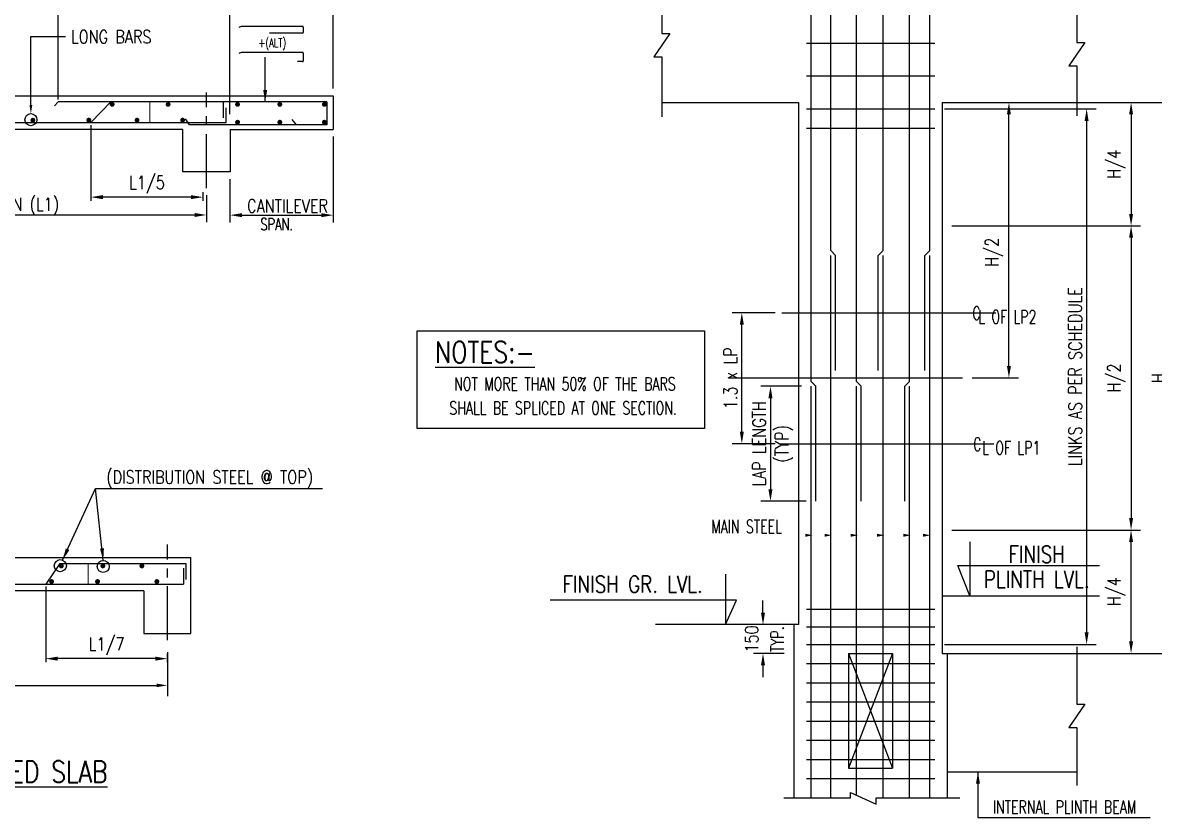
# Model space of a CAD drawing. Extents: x 455722 to 896904, y -439105 to -272741.
# Drawn here: x 584731 to 608365, y -306480 to -289889 of the extents above; entities that cross this region are included whole.
import ezdxf
from ezdxf.enums import TextEntityAlignment as Align
from ezdxf.lldxf.tags import DXFTag

# ---------------------------------------------------------------- set-up
doc = ezdxf.new("R2010")
doc.units = 0
doc.header["$LTSCALE"] = 500
doc.header["$MEASUREMENT"] = 0
doc.linetypes.add('CENTER2', pattern=[1.125, 0.75, -0.125, 0.125, -0.125])
doc.layers.get('DEFPOINTS').update_dxf_attribs({"color": 4})
for name, color, linetype in [('CEN', 8, 'CENTER'), ('CENTERLINE', 8, 'CENTER2'), ('DIM', 5, 'Continuous'), ('DIM1', 5, 'Continuous'), ('dimention', 7, 'Continuous'), ('FOOT', 4, 'Continuous'), ('hat', 8, 'Continuous'), ('LINK', 2, 'Continuous'), ('S-CONCRET LINE', 4, 'Continuous'), ('S-REINFORCEMENT', 6, 'Continuous'), ('S-SCHEDULE', 2, 'Continuous'), ('S-TEXT-1', 4, 'Continuous'), ('S-TITLE', 6, 'Continuous'), ('ST', 6, 'Continuous'), ('TXT1', 2, 'Continuous')]:
    doc.layers.add(name, color=color, linetype=linetype)
doc.layers.add('LINE', color=253, linetype='Continuous', lineweight=18)
doc.styles.add('ROMAND', font='simplex.shx')
doc.styles.add('ROMANS', font='simplex.shx', dxfattribs={"width": 0.8, "height": 275, "bigfont": 'bigfont.shx'})
doc.styles.add('ROMENT', font='simplex.shx', dxfattribs={"bigfont": 'bigfont.shx'})
tags = doc.linetypes.add('CENTER', pattern=[2, 1.25, -0.25, 0.25, -0.25]).pattern_tags.tags
tags[10:11] = [DXFTag(74, 4), DXFTag(75, 0), DXFTag(340, '0'), DXFTag(46, 1.0), DXFTag(50, 0.0), DXFTag(44, 0.0), DXFTag(45, 0.0)]
tags[8:9] = [DXFTag(74, 4), DXFTag(75, 0), DXFTag(340, '0'), DXFTag(46, 1.0), DXFTag(50, 0.0), DXFTag(44, 0.0), DXFTag(45, 0.0)]
tags[6:7] = [DXFTag(74, 4), DXFTag(75, 0), DXFTag(340, '0'), DXFTag(46, 1.0), DXFTag(50, 0.0), DXFTag(44, 0.0), DXFTag(45, 0.0)]
tags[4:5] = [DXFTag(74, 4), DXFTag(75, 0), DXFTag(340, '0'), DXFTag(46, 1.0), DXFTag(50, 0.0), DXFTag(44, 0.0), DXFTag(45, 0.0)]
doc.dimstyles.new('5', dxfattribs={"dimtxt": 250, "dimasz": 250, "dimexe": 60, "dimexo": 60, "dimgap": 150, "dimtad": 1, "dimdec": 0, "dimlfac": 0.2, "dimzin": 0, "dimdsep": 46, "dimtxsty": 'ROMANS', "dimcen": -250, "dimclrd": 5, "dimclre": 5, "dimclrt": 4, "dimadec": 0, "dimazin": 0, "dimtfac": 1, "dimtdec": 0, "dimtix": 1, "dimtofl": 0, "dimtmove": 2, "dimatfit": 3, "dimfxl": 0, "dimtolj": 1, "dimtzin": 0, "dimarcsym": 0})
doc.dimstyles.new('Copy(2) of Standard', dxfattribs={"dimtxt": 300, "dimasz": 250, "dimexe": 75, "dimexo": 50, "dimgap": 50, "dimtad": 1, "dimdec": 0, "dimrnd": 5, "dimzin": 0, "dimdsep": 46, "dimtxsty": 'ROMANS', "dimcen": 0, "dimclrd": 5, "dimclre": 5, "dimclrt": 4, "dimadec": 0, "dimazin": 0, "dimtfac": 1, "dimtdec": 0, "dimtofl": 0, "dimtmove": 0, "dimatfit": 3, "dimfxl": 0, "dimtolj": 1, "dimtzin": 0, "dimarcsym": 0})
doc.dimstyles.new('dim25', dxfattribs={"dimtxt": 250, "dimasz": 250, "dimexe": 200, "dimexo": 200, "dimgap": 100, "dimtad": 1, "dimdec": 0, "dimlfac": 0.25, "dimzin": 0, "dimdsep": 46, "dimtxsty": 'ROMANS', "dimcen": 0, "dimclrd": 5, "dimclre": 5, "dimclrt": 4, "dimadec": 0, "dimazin": 0, "dimtfac": 1, "dimtdec": 0, "dimtix": 1, "dimtofl": 0, "dimtmove": 2, "dimatfit": 3, "dimfxl": 0, "dimtolj": 1, "dimtzin": 0, "dimlwd": -1, "dimlwe": -1, "dimarcsym": 0})
doc.dimstyles.new('INT1', dxfattribs={"dimtxt": 250, "dimasz": 250, "dimexe": 150, "dimexo": 60, "dimgap": 75, "dimtad": 1, "dimdec": 0, "dimzin": 0, "dimdsep": 46, "dimtxsty": 'ROMANS', "dimcen": -250, "dimclrd": 5, "dimclre": 5, "dimclrt": 4, "dimadec": 0, "dimazin": 0, "dimtfac": 1, "dimtdec": 0, "dimtix": 1, "dimtofl": 0, "dimtmove": 2, "dimatfit": 3, "dimfxl": 0, "dimtolj": 1, "dimtzin": 0, "dimarcsym": 0})

# ---------------------------------------------------------------- blocks, each defined once
blk = doc.blocks.new('*D52')
at = {"layer": 'DEFPOINTS', "color": 0}
for p in [(588572, -293343), (578862, -293934), (588572, -293904)]:
    blk.add_point(p, dxfattribs=at)
at = {"layer": 'DIM', "color": 5, "lineweight": -2}
for p, q in [((588572, -293493), (588572, -294054)), ((578862, -293784), (578862, -293754)), ((579112, -293904), (588322, -293904))]:
    blk.add_line(p, q, dxfattribs=at)
at = {"layer": 'DIM', "color": 5}
for points in [[(579112, -293863), (579112, -293946), (578862, -293904)], [(588322, -293863), (588322, -293946), (588572, -293904)]]:
    blk.add_solid(points, dxfattribs=at)
blk = doc.blocks.new('*D58')
at = {"layer": 'DEFPOINTS', "color": 0}
for p in [(591219, -292118), (589061, -293006), (591219, -293908)]:
    blk.add_point(p, dxfattribs=at)
at = {"layer": 'DIM', "color": 5, "lineweight": -2}
for p, q in [((591219, -292268), (591219, -294058)), ((589061, -293156), (589061, -294058)), ((589311, -293908), (590969, -293908))]:
    blk.add_line(p, q, dxfattribs=at)
at = {"layer": 'DIM', "color": 5}
for points in [[(589311, -293866), (589311, -293950), (589061, -293908)], [(590969, -293866), (590969, -293950), (591219, -293908)]]:
    blk.add_solid(points, dxfattribs=at)
at = {"layer": 'DIM', "color": 4, "insert": (590140, -293695), "char_height": 275, "attachment_point": 5, "style": 'ROMANS'}
blk.add_mtext('\\A1;   ', dxfattribs=at)
blk = doc.blocks.new('*D59')
at = {"layer": 'DEFPOINTS', "color": 0}
for p in [(585474, -289309), (585474, -291545), (589061, -291847)]:
    blk.add_point(p, dxfattribs=at)
at = {"layer": 'DIM', "color": 5, "lineweight": -2}
for p, q in [((585474, -291495), (585474, -289234)), ((589061, -291797), (589061, -289234)), ((588811, -289309), (585724, -289309))]:
    blk.add_line(p, q, dxfattribs=at)
at = {"layer": 'DIM', "color": 5}
for points in [[(585724, -289267), (585724, -289351), (585474, -289309)], [(588811, -289267), (588811, -289351), (589061, -289309)]]:
    blk.add_solid(points, dxfattribs=at)
at = {"layer": 'DIM', "color": 4, "insert": (587267, -289122), "char_height": 275, "attachment_point": 5, "style": 'ROMANS'}
blk.add_mtext('\\A1;1.5 x L', dxfattribs=at)
blk = doc.blocks.new('*D60')
at = {"layer": 'DEFPOINTS', "color": 0}
for p in [(589061, -289309), (591219, -289309), (591219, -291416)]:
    blk.add_point(p, dxfattribs=at)
at = {"layer": 'DIM', "color": 5, "lineweight": -2}
for p, q in [((591219, -291266), (591219, -289159)), ((589311, -289309), (590969, -289309))]:
    blk.add_line(p, q, dxfattribs=at)
at = {"layer": 'DIM', "color": 5}
for points in [[(589311, -289267), (589311, -289351), (589061, -289309)], [(590969, -289267), (590969, -289351), (591219, -289309)]]:
    blk.add_solid(points, dxfattribs=at)
at = {"layer": 'DIM', "color": 4, "insert": (590140, -289097), "char_height": 275, "attachment_point": 5, "style": 'ROMANS'}
blk.add_mtext('\\A1;L', dxfattribs=at)
blk = doc.blocks.new('*D66')
at = {"layer": 'DEFPOINTS', "color": 0}
for p in [(585215, -301611), (585215, -303167), (587752, -303011)]:
    blk.add_point(p, dxfattribs=at)
at = {"layer": 'DIM', "color": 5, "lineweight": -2}
for p, q in [((585215, -301661), (585215, -303242)), ((587502, -303167), (585465, -303167)), ((587752, -303061), (587752, -303242))]:
    blk.add_line(p, q, dxfattribs=at)
at = {"layer": 'DIM', "color": 5}
for points in [[(585465, -303125), (585465, -303209), (585215, -303167)], [(587502, -303125), (587502, -303209), (587752, -303167)]]:
    blk.add_solid(points, dxfattribs=at)
at = {"layer": 'DIM', "color": 4, "insert": (586484, -302908), "char_height": 275, "attachment_point": 5, "style": 'ROMANS'}
blk.add_mtext('\\A1;L1/7', dxfattribs=at)
blk = doc.blocks.new('*D89')
at = {"layer": 'DEFPOINTS', "color": 0}
for p in [(600192, -302456), (600775, -302456), (600835, -303056)]:
    blk.add_point(p, dxfattribs=at)
at = {"layer": 'DIM', "color": 5}
for p, q in [((600192, -302206), (600192, -301956)), ((600575, -302456), (599992, -302456)), ((600635, -303056), (599992, -303056)), ((600192, -303306), (600192, -303556))]:
    blk.add_line(p, q, dxfattribs=at)
for points in [[(600150, -302206), (600234, -302206), (600192, -302456)], [(600150, -303306), (600234, -303306), (600192, -303056)]]:
    blk.add_solid(points, dxfattribs=at)
at = {"layer": 'DIM', "color": 4, "insert": (599955, -302756), "char_height": 275, "attachment_point": 5, "rotation": 90, "style": 'ROMANS'}
blk.add_mtext('\\A1;150', dxfattribs=at)
blk = doc.blocks.new('*D98')
at = {"layer": 'DEFPOINTS', "color": 0}
for p in [(599750, -295944), (600643, -295944), (600643, -298680)]:
    blk.add_point(p, dxfattribs=at)
at = {"layer": 'DIM', "color": 5}
for p, q in [((600443, -295944), (599550, -295944)), ((599750, -298430), (599750, -296194)), ((600443, -298680), (599550, -298680))]:
    blk.add_line(p, q, dxfattribs=at)
for points in [[(599709, -296194), (599792, -296194), (599750, -295944)], [(599709, -298430), (599792, -298430), (599750, -298680)]]:
    blk.add_solid(points, dxfattribs=at)
at = {"layer": 'DIM', "color": 4, "insert": (599513, -297312), "char_height": 275, "attachment_point": 5, "rotation": 90, "style": 'ROMANS'}
blk.add_mtext('\\A1;1.3 x LP', dxfattribs=at)
blk = doc.blocks.new('*D100')
at = {"layer": 'DEFPOINTS', "color": 0}
for p in [(604360, -291556), (605328, -291556), (604360, -297306)]:
    blk.add_point(p, dxfattribs=at)
at = {"layer": 'DIM', "color": 5}
for p, q in [((604560, -291556), (605528, -291556)), ((605328, -297056), (605328, -291806)), ((604560, -297306), (605528, -297306))]:
    blk.add_line(p, q, dxfattribs=at)
for points in [[(605286, -291806), (605370, -291806), (605328, -291556)], [(605286, -297056), (605370, -297056), (605328, -297306)]]:
    blk.add_solid(points, dxfattribs=at)
at = {"layer": 'DIM', "color": 4, "insert": (605018, -294681), "char_height": 275, "attachment_point": 5, "rotation": 90, "style": 'ROMANS'}
blk.add_mtext('\\A1;H/2', dxfattribs=at)
blk = doc.blocks.new('*D101')
at = {"layer": 'DEFPOINTS', "color": 0}
for p in [(606690, -291556), (608687, -291556), (606690, -303056)]:
    blk.add_point(p, dxfattribs=at)
at = {"layer": 'DIM', "color": 5}
for p, q in [((606890, -291556), (608887, -291556)), ((608687, -302806), (608687, -291806)), ((606890, -303056), (608887, -303056))]:
    blk.add_line(p, q, dxfattribs=at)
for points in [[(608645, -291806), (608728, -291806), (608687, -291556)], [(608645, -302806), (608728, -302806), (608687, -303056)]]:
    blk.add_solid(points, dxfattribs=at)
at = {"layer": 'DIM', "color": 4, "insert": (608449, -297306), "char_height": 275, "attachment_point": 5, "rotation": 90, "style": 'ROMANS'}
blk.add_mtext('\\A1;H', dxfattribs=at)
blk = doc.blocks.new('*D117')
at = {"layer": 'DEFPOINTS', "color": 0}
for p in [(606136, -291556), (603935, -294131), (607879, -294131)]:
    blk.add_point(p, dxfattribs=at)
at = {"layer": 'DIM', "color": 5}
for p, q in [((606336, -291556), (608079, -291556)), ((607879, -291806), (607879, -293881)), ((604135, -294131), (608079, -294131))]:
    blk.add_line(p, q, dxfattribs=at)
for points in [[(607838, -291806), (607921, -291806), (607879, -291556)], [(607838, -293881), (607921, -293881), (607879, -294131)]]:
    blk.add_solid(points, dxfattribs=at)
at = {"layer": 'DIM', "color": 4, "insert": (607570, -292843), "char_height": 275, "attachment_point": 5, "rotation": 90, "style": 'ROMANS'}
blk.add_mtext('\\A1;H/4', dxfattribs=at)
blk = doc.blocks.new('*D118')
at = {"layer": 'DEFPOINTS', "color": 0}
for p in [(603935, -294131), (603935, -300481), (607879, -300481)]:
    blk.add_point(p, dxfattribs=at)
at = {"layer": 'DIM', "color": 5}
for p, q in [((604135, -294131), (608079, -294131)), ((607879, -294381), (607879, -300231)), ((604135, -300481), (608079, -300481))]:
    blk.add_line(p, q, dxfattribs=at)
for points in [[(607838, -294381), (607921, -294381), (607879, -294131)], [(607838, -300231), (607921, -300231), (607879, -300481)]]:
    blk.add_solid(points, dxfattribs=at)
at = {"layer": 'DIM', "color": 4, "insert": (607570, -297306), "char_height": 275, "attachment_point": 5, "rotation": 90, "style": 'ROMANS'}
blk.add_mtext('\\A1;H/2', dxfattribs=at)
blk = doc.blocks.new('*D168')
at = {"layer": 'DEFPOINTS', "color": 0}
for p in [(586156, -291976), (586156, -293532), (588497, -293376)]:
    blk.add_point(p, dxfattribs=at)
at = {"layer": 'DIM', "color": 5, "lineweight": -2}
for p, q in [((586156, -292026), (586156, -293607)), ((588247, -293532), (586406, -293532)), ((588497, -293426), (588497, -293607))]:
    blk.add_line(p, q, dxfattribs=at)
at = {"layer": 'DIM', "color": 5}
for points in [[(586406, -293490), (586406, -293573), (586156, -293532)], [(588247, -293490), (588247, -293573), (588497, -293532)]]:
    blk.add_solid(points, dxfattribs=at)
at = {"layer": 'DIM', "color": 4, "insert": (587327, -293272), "char_height": 275, "attachment_point": 5, "style": 'ROMANS'}
blk.add_mtext('\\A1;L1/5', dxfattribs=at)
blk = doc.blocks.new('*D172')
at = {"layer": 'DEFPOINTS', "color": 0}
for p in [(603783, -291689), (603783, -302869), (606951, -302869)]:
    blk.add_point(p, dxfattribs=at)
at = {"layer": 'DIM', "color": 5}
for p, q in [((603983, -291689), (607151, -291689)), ((606951, -291939), (606951, -302619)), ((603983, -302869), (607151, -302869))]:
    blk.add_line(p, q, dxfattribs=at)
for points in [[(606909, -291939), (606992, -291939), (606951, -291689)], [(606909, -302619), (606992, -302619), (606951, -302869)]]:
    blk.add_solid(points, dxfattribs=at)
at = {"layer": 'DIM', "color": 4, "insert": (606713, -297279), "char_height": 275, "attachment_point": 5, "rotation": 90, "style": 'ROMANS'}
blk.add_mtext('\\A1;LINKS AS PER SCHEDULE', dxfattribs=at)
blk = doc.blocks.new('*D174')
at = {"layer": 'DEFPOINTS', "color": 0}
for p in [(601195, -297480), (600348, -299880), (601295, -299880)]:
    blk.add_point(p, dxfattribs=at)
at = {"layer": 'DIM', "color": 5}
for p, q in [((600995, -297480), (600148, -297480)), ((600348, -297730), (600348, -299630)), ((601095, -299880), (600148, -299880))]:
    blk.add_line(p, q, dxfattribs=at)
for points in [[(600306, -297730), (600390, -297730), (600348, -297480)], [(600306, -299630), (600390, -299630), (600348, -299880)]]:
    blk.add_solid(points, dxfattribs=at)
at = {"layer": 'DIM', "color": 4, "char_height": 275, "rotation": 90, "style": 'ROMANS'}
for s, insert, attachment_point in [('\\A1;LAP LENGTH', (600248, -298680), 8), ('\\A1;(TYP)', (600448, -298680), 2)]:
    blk.add_mtext(s, dxfattribs=dict(at, insert=insert, attachment_point=attachment_point))
blk = doc.blocks.new('*D219')
at = {"layer": 'DEFPOINTS', "color": 0}
for p in [(603935, -300481), (607879, -300481), (606136, -303056)]:
    blk.add_point(p, dxfattribs=at)
at = {"layer": 'DIM', "color": 5}
for p, q in [((604135, -300481), (608079, -300481)), ((607879, -302806), (607879, -300731)), ((606336, -303056), (608079, -303056))]:
    blk.add_line(p, q, dxfattribs=at)
for points in [[(607838, -300731), (607921, -300731), (607879, -300481)], [(607838, -302806), (607921, -302806), (607879, -303056)]]:
    blk.add_solid(points, dxfattribs=at)
at = {"layer": 'DIM', "color": 4, "insert": (607570, -301768), "char_height": 275, "attachment_point": 5, "rotation": 90, "style": 'ROMANS'}
blk.add_mtext('\\A1;H/4', dxfattribs=at)

msp = doc.modelspace()

# ---------------------------------------------------------------- linework, layer by layer
at = {"layer": 'CEN'}
for p, q in [((600585.875, -295944.295), (605055.875, -295944.295)), ((599482.075, -297305.848), (604360.437, -297305.848)), ((600543.049, -298679.693), (605013.049, -298679.693))]:
    msp.add_line(p, q, dxfattribs=at)
at = {"layer": 'CENTERLINE', "ltscale": 3}
for p, q in [((588571.883, -293342.954), (588571.883, -291345.672)), ((587752.545, -302781.839), (587752.545, -300784.557))]:
    msp.add_line(p, q, dxfattribs=at)
at = {"layer": 'DIM'}
for p, q in [((584903.537, -291608.407), (584903.537, -290176.41)), ((587752.545, -303029.416), (587752.545, -303950.596)), ((601975.049, -303055.848), (602895.049, -305455.848)), ((602895.049, -303055.848), (601975.049, -305455.848)), ((574597.807, -303724.68), (587526.617, -303724.68))]:
    msp.add_line(p, q, dxfattribs=at)
at = {"layer": 'DIM', "color": 5}
msp.add_line((584903.537, -290176.41), (585623.776, -290176.41), dxfattribs=at)
at = {"layer": 'DIM', "color": 3, "linetype": 'Continuous'}
for p, q in [((603935.049, -301855.848), (607217.881, -301855.848)), ((600935.049, -302455.848), (597947.077, -302455.848))]:
    msp.add_line(p, q, dxfattribs=at)
at = {"layer": 'DIM', "color": 8}
for points in [[(598077.952, -288923.227), (598077.952, -290112.439), (598244.316, -290112.439), (597911.587, -290599.256), (598077.952, -290599.256), (598077.952, -291856.272)], [(606746.236, -288942.887), (606746.236, -290300.85), (606912.601, -290300.85), (606579.872, -290787.667), (606746.236, -290787.667), (606746.236, -291834.804)], [(606746.236, -302922.073), (606746.236, -304117.349), (606912.601, -304117.349), (606579.872, -304604.166), (606746.236, -304604.166), (606746.236, -305813.989)]]:
    msp.add_lwpolyline(points, dxfattribs=at)
at = {"layer": 'DIM', "flags": 128}
for points in [[(601078.906, -300590.768, 61.213, 0, 0), (601231.836, -300590.768, 0, 0, 0), (598955.556, -300590.768, 0, 0, 0)], [(601479.406, -300590.768, 61.213, 0, 0), (601632.336, -300590.768, 0, 0, 0), (599873.056, -300590.768, 0, 0, 0)], [(602025.504, -300590.768, 61.213, 0, 0), (602178.434, -300590.768, 0, 0, 0), (600419.154, -300590.768, 0, 0, 0)], [(602576.346, -300590.768, 61.213, 0, 0), (602729.276, -300590.768, 0, 0, 0), (600813.996, -300590.768, 0, 0, 0)], [(603124.717, -300590.768, 61.213, 0, 0), (603277.647, -300590.768, 0, 0, 0), (601362.367, -300590.768, 0, 0, 0)], [(603535.996, -300590.768, 61.213, 0, 0), (603688.926, -300590.768, 0, 0, 0), (601773.646, -300590.768, 0, 0, 0)]]:
    msp.add_lwpolyline(points, format="xyseb", dxfattribs=at)
at = {"layer": 'DIM'}
msp.add_solid([(587526.617, -303687.018), (587526.617, -303762.328), (587752.545, -303724.68)], dxfattribs=at)
at = {"layer": 'DIM1'}
msp.add_lwpolyline([(600630.049, -306072.525), (602019.549, -306072.525), (602019.549, -305961.525), (602558.549, -306205.025), (602558.549, -306074.525), (604300.049, -306074.525)], dxfattribs=at)
at = {"layer": 'dimention', "color": 5}
msp.add_solid([(584933.583, -291608.407), (584873.493, -291608.407), (584903.537, -291788.666)], dxfattribs=at)
at = {"layer": 'FOOT', "linetype": 'Continuous'}
msp.add_lwpolyline([(592968.452, -296323.563), (598967.327, -296323.563), (598967.327, -298364.147), (592968.452, -298364.147)], close=True, dxfattribs=at)
at = {"layer": 'hat'}
for centre in [(584903.537, -291915.103), (585517.209, -301226.425), (586414.121, -301240.81)]:
    msp.add_circle(centre, 126.431, dxfattribs=at)
at = {"layer": 'LINE'}
for p, q in [((587389.304, -291544.632), (587389.304, -291976.041)), ((586096.667, -301180.017), (586096.667, -301611.426))]:
    msp.add_line(p, q, dxfattribs=at)
at = {"layer": 'LINK'}
for p, q in [((601102.312, -290314.685), (603782.858, -290314.685)), ((601102.312, -291000.685), (603782.858, -291000.685)), ((601102.312, -291689.232), (603782.858, -291689.232)), ((601102.312, -292089.232), (603782.858, -292089.232)), ((601102.312, -302132.36), (603782.858, -302132.36)), ((601102.312, -302500.685), (603782.858, -302500.685)), ((601102.312, -302869.01), (603782.858, -302869.01)), ((601102.312, -303269.01), (603782.858, -303269.01)), ((601102.312, -303669.01), (603782.858, -303669.01)), ((601102.312, -304069.01), (603782.858, -304069.01)), ((601102.312, -304469.01), (603782.858, -304469.01)), ((601102.312, -304869.01), (603782.858, -304869.01)), ((601102.312, -305269.01), (603782.858, -305269.01)), ((601102.312, -305669.01), (603782.858, -305669.01))]:
    msp.add_line(p, q, dxfattribs=at)
at = {"layer": 'S-CONCRET LINE', "color": 130}
for p, q in [((584193.825, -291416.332), (591218.576, -291416.332)), ((591218.576, -291416.332), (591218.576, -292117.647)), ((588078.873, -292117.647), (584193.825, -292117.647)), ((588078.873, -293005.976), (588078.873, -292117.647)), ((589061.376, -292117.647), (589061.376, -293005.976)), ((589061.376, -292117.647), (591218.576, -292117.647)), ((589061.376, -293005.976), (588078.873, -293005.976)), ((573880.624, -301051.717), (588243.376, -301051.717)), ((588243.376, -302641.36), (588243.376, -301051.717)), ((587260.874, -301753.032), (574863.126, -301753.032)), ((587260.874, -301753.032), (587260.874, -302641.36)), ((587260.874, -302641.36), (588243.376, -302641.36))]:
    msp.add_line(p, q, dxfattribs=at)
at = {"layer": 'S-CONCRET LINE', "color": 130, "linetype": 'Continuous'}
for p, q in [((598077.952, -291555.848), (600935.049, -291555.848)), ((600935.049, -291555.848), (600935.049, -302455.848)), ((603935.049, -291555.848), (603935.049, -303055.848)), ((603935.049, -291555.848), (606746.236, -291555.848)), ((600835.049, -302455.848), (600835.049, -306072.525)), ((601975.049, -303055.848), (602895.049, -303055.848)), ((601975.049, -303055.848), (601975.049, -305455.848)), ((602895.049, -303055.848), (602895.049, -305455.848)), ((603935.049, -303055.848), (606746.236, -303055.848)), ((604035.049, -303055.848), (604035.049, -306074.525)), ((601975.049, -305455.848), (602895.049, -305455.848)), ((604035.049, -305528.025), (606746.236, -305528.025))]:
    msp.add_line(p, q, dxfattribs=at)
at = {"layer": 'S-REINFORCEMENT'}
for p, q in [((601606.825, -294647.877), (601606.825, -282330.848)), ((602700.069, -294647.877), (602700.069, -282330.848)), ((603675.049, -294647.877), (603675.049, -282330.848)), ((601195.049, -297379.693), (601195.049, -284863.127)), ((602145.243, -297379.693), (602145.243, -284863.127)), ((603252.68, -297379.693), (603252.68, -284863.127)), ((589293.858, -289966.548), (589244.086, -289989.21)), ((590575.782, -289966.548), (589293.858, -289966.548)), ((590590.707, -289981.485), (590590.707, -290093.166)), ((590575.782, -290108.103), (589888.817, -290108.103)), ((589293.858, -290509.489), (589244.086, -290532.161)), ((590575.782, -290509.489), (589293.858, -290509.489)), ((590586.34, -290701.175), (590467.778, -290701.175)), ((590590.707, -290524.423), (590590.707, -290690.617)), ((585473.592, -291544.632), (585397.507, -291626.157)), ((589913.879, -291544.632), (585473.592, -291544.632)), ((586155.798, -291976.041), (586575.969, -291544.632)), ((591083.235, -291544.632), (586559.315, -291544.632)), ((588923.946, -291878.15), (588923.946, -291544.632)), ((591083.235, -291544.632), (591083.235, -292018.877)), ((588978.935, -291976.041), (588978.935, -291665.447)), ((584193.825, -291976.041), (588978.935, -291976.041)), ((588214.365, -292018.877), (588131.565, -291897.077)), ((591083.235, -292018.877), (588214.365, -292018.877)), ((590451.557, -292018.877), (590360.814, -291907.991)), ((601706.825, -294747.877), (601606.825, -294647.877)), ((602600.069, -294747.877), (602700.069, -294647.877)), ((603575.049, -294747.877), (603675.049, -294647.877)), ((601606.825, -306072.525), (601606.825, -294747.877)), ((601706.825, -297147.877), (601706.825, -294747.877)), ((602600.069, -297147.877), (602600.069, -294747.877)), ((602700.069, -306074.525), (602700.069, -294747.877)), ((603575.049, -297147.877), (603575.049, -294747.877)), ((603675.049, -306074.525), (603675.049, -294747.877)), ((601295.049, -297479.693), (601195.049, -297379.693)), ((601195.049, -306072.525), (601195.049, -297479.693)), ((601295.049, -299879.693), (601295.049, -297479.693)), ((602245.243, -297479.693), (602145.243, -297379.693)), ((602145.243, -306018.309), (602145.243, -297479.693)), ((602245.243, -299879.693), (602245.243, -297479.693)), ((603152.68, -297479.693), (603252.68, -297379.693)), ((603152.68, -299879.693), (603152.68, -297479.693)), ((603252.68, -306074.525), (603252.68, -297479.693)), ((585505.884, -301180.017), (585215.187, -301611.426)), ((585505.884, -301180.017), (588141.768, -301180.017)), ((588089.481, -301276.53), (588089.481, -301611.426)), ((588141.768, -301180.017), (588141.768, -301514.908)), ((574034.519, -301611.426), (588089.481, -301611.426)), ((602700.069, -306074.525), (602700.069, -303155.019))]:
    msp.add_line(p, q, dxfattribs=at)
at = {"layer": 'S-REINFORCEMENT', "const_width": 50.698}
for points in [[(586625.879, -291595.277, -1), (586575.179, -291595.277, -1)], [(587793.749, -291595.706, -1), (587743.057, -291595.706, -1)], [(589193.321, -291595.657, -1), (589244.016, -291595.657, -1)], [(590076.57, -291595.657, -1), (590127.265, -291595.657, -1)], [(591007.095, -291595.657, -1), (591057.79, -291595.657, -1)], [(584919.054, -291925.056, 1), (584969.746, -291925.056, 1)], [(586087.808, -291924.601, 1), (586138.5, -291924.601, 1)], [(587094.751, -291925.077, 1), (587145.454, -291925.077, 1)], [(588045.914, -291925.12, 1), (588096.605, -291925.12, 1)], [(589193.321, -291967.853, 1), (589244.016, -291967.853, 1)], [(590076.57, -291967.853, 1), (590127.265, -291967.853, 1)], [(591007.095, -291967.853, 1), (591057.79, -291967.853, 1)]]:
    msp.add_lwpolyline(points, format="xyb", close=True, dxfattribs=at)
at = {"layer": 'S-REINFORCEMENT', "const_width": 50.698, "elevation": 0}
for points in [[(585513.135, -301231.727, 1), (585563.836, -301231.727, 1)], [(586380.286, -301231.227, 1), (586430.977, -301231.227, 1)], [(587195.699, -301231.227, 1), (587246.391, -301231.227, 1)], [(585309.939, -301557.059, 1), (585360.63, -301557.059, 1)], [(586269.583, -301557.059, 1), (586320.284, -301557.059, 1)], [(587508.553, -301557.059, 1), (587559.245, -301557.059, 1)]]:
    msp.add_lwpolyline(points, format="xyb", close=True, dxfattribs=at)
at = {"layer": 'ST'}
for centre, start, end in [((590575.782, -289981.485), 0, 90), ((590575.782, -290093.166), 270, 0), ((590575.782, -290524.423), 0, 90), ((590575.782, -290690.617), 270, 0)]:
    msp.add_arc(centre, 14.932, start, end, dxfattribs=at)
at = {"layer": 'TXT1'}
for points in [[(604508.742, -300728.601), (604508.742, -301855.848), (604263.196, -301219.125), (607220.563, -301219.125)], [(599410.601, -301405.276), (599410.601, -302455.848), (599640.205, -301947.042), (595745.06, -301947.042)]]:
    msp.add_lwpolyline(points, dxfattribs=at)

# ---------------------------------------------------------------- texts
at = {"layer": 'S-SCHEDULE', "color": 4, "style": 'ROMANS', "width": 0.7}
msp.add_text('+(ALT)', height=183.3333, dxfattribs=at).set_placement((589946.196, -290322.093), align=Align.MIDDLE)
msp.add_text(' SPAN. ', height=250, dxfattribs=at).set_placement((589575.509, -294097.068), align=Align.MIDDLE_LEFT)
at = {"layer": 'S-TEXT-1', "linetype": 'ByBlock', "style": 'ROMANS', "width": 0.8}
for s, p in [('LONG BARS', (585741.805, -290182.965)), ('CANTILEVER  ', (589419.322, -293715.41))]:
    msp.add_text(s, height=275, dxfattribs=at).set_placement(p, align=Align.MIDDLE_LEFT)
at = {"layer": 'S-TEXT-1', "linetype": 'ByBlock', "style": 'ROMANS'}
for s, width, p in [('BIGGER SPAN (L1)', 0.8, (584128.053, -293699.915)), ('C', 0.7, (604648.807, -295955.742)), ('L OF LP2', 0.7, (605296.807, -296029.742)), (' NOT MORE THAN 50% OF THE BARS', 0.7, (595989.176, -297431.904)), ('SHALL BE SPLICED AT ONE SECTION.', 0.7, (596017.653, -297934.492)), ('C', 0.7, (604668.981, -298691.14)), ('L OF LP1', 0.7, (605376.981, -298765.14)), ('MAIN STEEL', 0.7, (599847.307, -300408.753))]:
    msp.add_text(s, height=275, dxfattribs=dict(at, width=width)).set_placement(p, align=Align.MIDDLE)
at = {"layer": 'S-TEXT-1'}
for s, style, width, p in [('(DISTRIBUTION STEEL @ TOP)', 'ROMENT', 0.8, (588635.669, -299394.982)), ('INTERNAL PLINTH BEAM', 'ROMANS', 0.7, (606489.643, -306263.965))]:
    msp.add_text(s, height=275, dxfattribs=dict(at, style=style, width=width)).set_placement(p, align=Align.MIDDLE)
at = {"layer": 'S-TEXT-1', "style": 'ROMANS', "width": 0.7}
msp.add_text('TYP.', height=275, rotation=90, dxfattribs=at).set_placement((600490.984, -302760.111), align=Align.MIDDLE)
at = {"layer": 'S-TITLE', "style": 'ROMANS', "width": 0.8}
msp.add_text('%%UNOTES:-', height=450, dxfattribs=at).set_placement((594384.256, -296992.751), align=Align.CENTER)
msp.add_text('%%UTYPICAL DETAIL OF SIMPLY SUPPORTED SLAB', height=450, dxfattribs=at).set_placement((581062, -305528.298), align=Align.MIDDLE_CENTER)
at = {"layer": 'TXT1', "style": 'ROMAND', "width": 0.8}
for s, p in [('FINISH', (605909.652, -300989.106)), ('PLINTH LVL.', (605909.652, -301510.784)), ('FINISH GR. LVL.', (597471.39, -301614.023))]:
    msp.add_text(s, height=350, dxfattribs=at).set_placement(p, align=Align.MIDDLE)

# ---------------------------------------------------------------- dimensions: what is measured, and where the dimension line sits
at = {"layer": 'DIM'}
for base, p1, p2, text, dimstyle, override, picture, middle in [((585473.592, -289309.006), (589061.376, -291847.031), (585473.592, -291544.632), '1.5 x L', 'Copy(2) of Standard', {"dimfxl": 60}, '*D59', (587267.484, -289121.506)), ((591218.576, -289309.006), (589061.376, -289309.006), (591218.576, -291416.332), 'L', 'INT1', {"dimexo": 150, "dimlfac": 0.25}, '*D60', (590139.976, -289096.506)), ((591218.576, -293907.918), (589061.376, -293005.976), (591218.576, -292117.647), '   ', 'INT1', {"dimexo": 150, "dimlfac": 0.25}, '*D58', (590139.976, -293695.418)), ((588571.883, -293904.296), (578862.204, -293934.381), (588571.883, -293342.954), ' ', 'INT1', {"dimexo": 150, "dimlfac": 0.25}, '*D52', (583717.043, -293904.296))]:
    dim = msp.add_linear_dim(base=base, p1=p1, p2=p2, text=text, dimstyle=dimstyle, override=override, dxfattribs=at)
    dim.commit()
    dim.dimension.update_dxf_attribs({"geometry": picture, "text_midpoint": middle})
for base, p1, p2, angle, text, picture, middle in [((607879.167, -294130.848), (606136.171, -291555.848), (603935.049, -294130.848), 90, 'H/4', '*D117', (607569.643, -292843.348)), ((608686.638, -291555.848), (606689.743, -303055.848), (606689.743, -291555.848), 90, 'H', '*D101', (608449.138, -297305.848)), ((606950.65, -302869.01), (603782.858, -291689.232), (603782.858, -302869.01), 90, 'LINKS AS PER SCHEDULE', '*D172', (606713.15, -297279.121)), ((607879.167, -300480.848), (603935.049, -294130.848), (603935.049, -300480.848), 90, 'H/2', '*D118', (607569.643, -297305.848)), ((599750.181, -295944.295), (600643.049, -298679.693), (600643.049, -295944.295), 90, '1.3 x LP', '*D98', (599512.681, -297311.994)), ((600348.058, -299879.693), (601195.049, -297479.693), (601295.049, -299879.693), 90, 'LAP LENGTH\\X(TYP)', '*D174', (600348.058, -298679.693)), ((607879.167, -300480.848), (606136.171, -303055.848), (603935.049, -300480.848), 270, 'H/4', '*D219', (607569.643, -301768.348)), ((600192.136, -302455.848), (600835.049, -303055.848), (600775.049, -302455.848), 90, '150', '*D89', (599954.636, -302755.848))]:
    dim = msp.add_linear_dim(base=base, p1=p1, p2=p2, angle=angle, text=text, dimstyle='dim25', dxfattribs=at)
    dim.commit()
    dim.dimension.update_dxf_attribs({"geometry": picture, "text_midpoint": middle})
dim = msp.add_linear_dim(base=(605327.869, -291555.848), p1=(604360.437, -297305.848), p2=(604360.437, -291555.848), angle=90, text='H/2', dimstyle='dim25', dxfattribs=at)
dim.commit()
dim.dimension.update_dxf_attribs({"geometry": '*D100', "text_midpoint": (605018.346, -294681.348), "dimtype": 160})
for base, p1, p2, text, picture, middle in [((586155.798, -293531.739), (588497.377, -293375.662), (586155.798, -291976.041), 'L1/5', '*D168', (587326.588, -293272.215)), ((585215.187, -303167.124), (587752.121, -303011.046), (585215.187, -301611.426), 'L1/7', '*D66', (586483.654, -302907.6))]:
    dim = msp.add_linear_dim(base=base, p1=p1, p2=p2, angle=180, text=text, dimstyle='Copy(2) of Standard', override={"dimfxl": 60}, dxfattribs=at)
    dim.commit()
    dim.dimension.update_dxf_attribs({"geometry": picture, "text_midpoint": middle})

# ---------------------------------------------------------------- leaders
at = {"layer": 'DIM', "color": 5}
for points in [[(585565.281, -301109.489), (586253.768, -299616.992), (590990.758, -299616.992)], [(586414.121, -301114.379), (586253.768, -299616.992)]]:
    msp.add_leader(points, dimstyle='5', dxfattribs=at)
at = {"layer": 'DIM'}
msp.add_leader([(604681.684, -305528.025), (604681.684, -306480.025), (608279.184, -306480.025)], dimstyle='dim25', dxfattribs=at)
at = {"layer": 'dimention', "linetype": 'Continuous'}
msp.add_leader([(589795.915, -291544.632), (589795.915, -290803.247), (589795.915, -290612.564)], dimstyle='5', dxfattribs=at)

doc.saveas('drawing.dxf')
